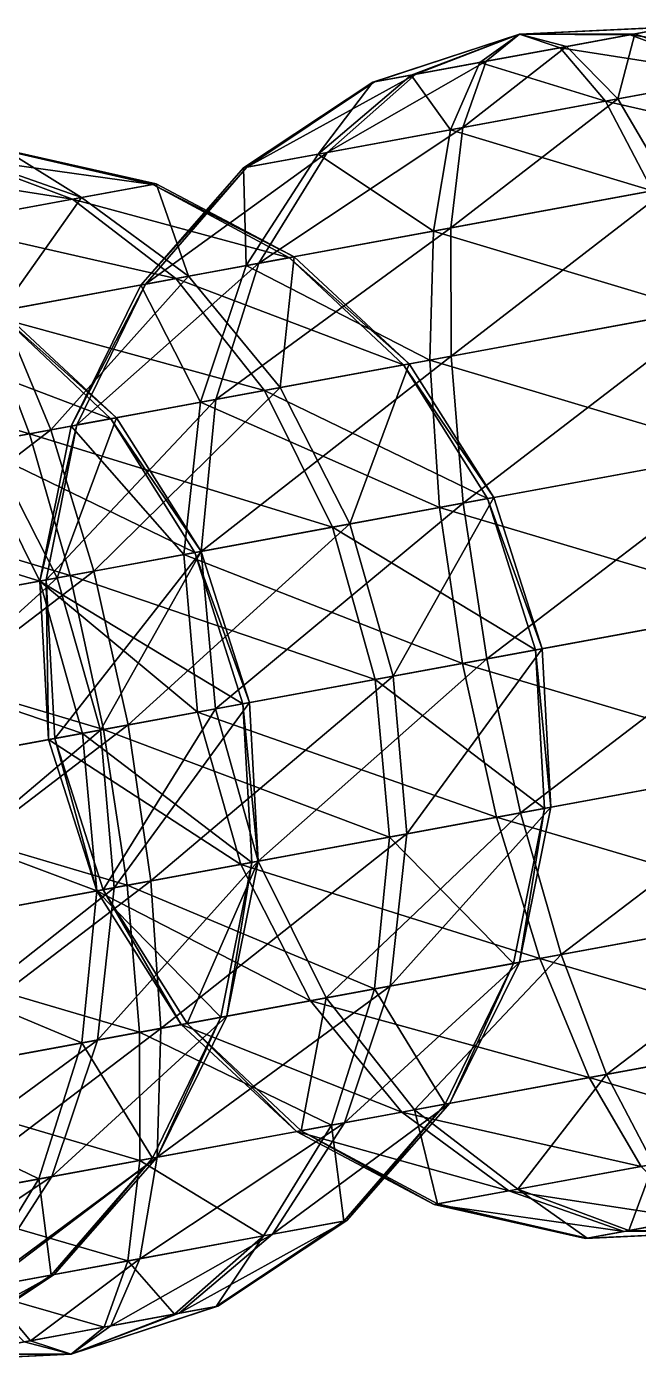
# Model space of a CAD drawing. Header units: metres. Extents: x -550 to 12, y -466 to 28.
# Drawn here: x -112.6 to -82.4, y -404.1 to -338 of the extents above; entities that cross this region are included whole.
import ezdxf

# ---------------------------------------------------------------- set-up
doc = ezdxf.new("R2010")
doc.units = ezdxf.units.M

msp = doc.modelspace()

# ---------------------------------------------------------------- linework, layer by layer
for points in [[(-82.60776, -338.371, -890.00616), (-88.30611, -338.3805, -884.6338), (-80.704605, -338.0207, -886.48346), (-80.704506, -338.0206, -886.48334)], [(-80.704605, -338.0207, -886.48346), (-88.30611, -338.3805, -884.6338), (-80.78868, -338.03616, -882.4651), (-80.78858, -338.03607, -882.46497)], [(-80.78868, -338.03616, -882.4651), (-88.30611, -338.3805, -884.6338), (-82.837456, -338.41327, -879.0279), (-82.83736, -338.41318, -879.0278)], [(-73.413445, -339.72598, -880.4442), (-80.78868, -338.03616, -882.4651), (-82.837456, -338.41327, -879.0279), (-82.83736, -338.41318, -879.0278)], [(-76.92764, -340.37283, -895.0124), (-82.60776, -338.371, -890.00616), (-80.704605, -338.0207, -886.48346), (-80.704506, -338.0206, -886.48334)], [(-93.63435, -340.40063, -879.2614), (-88.30611, -338.3805, -884.6338), (-95.53751, -340.75095, -882.7841), (-95.537415, -340.75085, -882.784)], [(-95.53751, -340.75095, -882.7841), (-88.30611, -338.3805, -884.6338), (-95.45344, -340.73547, -886.8025), (-95.45334, -340.73538, -886.80237)], [(-95.45344, -340.73547, -886.8025), (-88.30611, -338.3805, -884.6338), (-93.404655, -340.35837, -890.2397), (-93.40456, -340.35828, -890.23956)], [(-90.253914, -339.7784, -877.1782), (-88.30611, -338.3805, -884.6338), (-93.63435, -340.40063, -879.2614), (-93.634254, -340.40054, -879.2613)], [(-93.404655, -340.35837, -890.2397), (-88.30611, -338.3805, -884.6338), (-89.94014, -339.72064, -892.17487), (-89.94004, -339.72055, -892.17474)], [(-86.30197, -339.051, -877.0927), (-88.30611, -338.3805, -884.6338), (-90.253914, -339.7784, -877.1782), (-90.253815, -339.77832, -877.1781)], [(-89.94014, -339.72064, -892.17487), (-88.30611, -338.3805, -884.6338), (-85.988205, -338.99323, -892.08936), (-85.988106, -338.99313, -892.08923)], [(-85.988205, -338.99323, -892.08936), (-88.30611, -338.3805, -884.6338), (-82.60776, -338.371, -890.00616), (-82.60766, -338.3709, -890.00604)], [(-82.837456, -338.41327, -879.0279), (-88.30611, -338.3805, -884.6338), (-86.30197, -339.051, -877.0927), (-86.30187, -339.0509, -877.0926)], [(-77.37138, -340.4545, -873.804), (-82.837456, -338.41327, -879.0279), (-86.30197, -339.051, -877.0927), (-86.30187, -339.0509, -877.0926)], [(-83.45816, -341.5749, -899.0368), (-85.988205, -338.99323, -892.08936), (-82.60776, -338.371, -890.00616), (-82.60766, -338.3709, -890.00604)], [(-83.45816, -341.5749, -899.0368), (-82.60776, -338.371, -890.00616), (-76.92764, -340.37283, -895.0124), (-76.92754, -340.37274, -895.01227)], [(-73.413445, -339.72598, -880.4442), (-82.837456, -338.41327, -879.0279), (-77.37138, -340.4545, -873.804), (-77.371284, -340.4544, -873.8039)], [(-91.09272, -342.98016, -899.20197), (-89.94014, -339.72064, -892.17487), (-85.988205, -338.99323, -892.08936), (-85.988106, -338.99313, -892.08923)], [(-91.09272, -342.98016, -899.20197), (-85.988205, -338.99323, -892.08936), (-83.45816, -341.5749, -899.0368), (-83.45806, -341.5748, -899.0367)], [(-84.064316, -341.68646, -870.0656), (-86.30197, -339.051, -877.0927), (-90.253914, -339.7784, -877.1782), (-90.253815, -339.77832, -877.1781)], [(-77.37138, -340.4545, -873.804), (-86.30197, -339.051, -877.0927), (-84.064316, -341.68646, -870.0656), (-84.06422, -341.68637, -870.0655)], [(-97.78565, -344.21213, -895.46356), (-93.404655, -340.35837, -890.2397), (-89.94014, -339.72064, -892.17487), (-89.94004, -339.72055, -892.17474)], [(-97.78565, -344.21213, -895.46356), (-89.94014, -339.72064, -892.17487), (-91.09272, -342.98016, -899.20197), (-91.09262, -342.98007, -899.20184)], [(-91.69888, -343.09174, -870.2308), (-90.253914, -339.7784, -877.1782), (-93.63435, -340.40063, -879.2614), (-93.634254, -340.40054, -879.2613)], [(-84.064316, -341.68646, -870.0656), (-90.253914, -339.7784, -877.1782), (-91.69888, -343.09174, -870.2308), (-91.698784, -343.09164, -870.23065)], [(-101.906006, -344.97055, -881.06055), (-95.53751, -340.75095, -882.7841), (-95.45344, -340.73547, -886.8025), (-95.45334, -340.73538, -886.80237)], [(-101.906006, -344.97055, -881.06055), (-95.45344, -340.73547, -886.8025), (-101.74359, -344.94064, -888.82336), (-101.74349, -344.94055, -888.82324)], [(-98.229385, -344.2938, -874.2552), (-95.53751, -340.75095, -882.7841), (-101.906006, -344.97055, -881.06055), (-101.90591, -344.97046, -881.0604)], [(-101.74359, -344.94064, -888.82336), (-95.45344, -340.73547, -886.8025), (-93.404655, -340.35837, -890.2397), (-93.40456, -340.35828, -890.23956)], [(-101.74359, -344.94064, -888.82336), (-93.404655, -340.35837, -890.2397), (-97.78565, -344.21213, -895.46356), (-97.78555, -344.21204, -895.46344)], [(-91.69888, -343.09174, -870.2308), (-93.63435, -340.40063, -879.2614), (-98.229385, -344.2938, -874.2552), (-98.22929, -344.2937, -874.25507)], [(-98.229385, -344.2938, -874.2552), (-93.63435, -340.40063, -879.2614), (-95.53751, -340.75095, -882.7841), (-95.537415, -340.75085, -882.784)], [(-72.2804, -344.36508, -869.3181), (-77.37138, -340.4545, -873.804), (-84.064316, -341.68646, -870.0656), (-84.06422, -341.68637, -870.0655)], [(-80.8884, -345.94952, -905.00275), (-83.45816, -341.5749, -899.0368), (-76.92764, -340.37283, -895.0124), (-76.92754, -340.37274, -895.01227)], [(-91.685295, -347.9369, -905.2363), (-91.09272, -342.98016, -899.20197), (-83.45816, -341.5749, -899.0368), (-83.45806, -341.5748, -899.0367)], [(-91.685295, -347.9369, -905.2363), (-83.45816, -341.5749, -899.0368), (-80.8884, -345.94952, -905.00275), (-80.8883, -345.94943, -905.0026)], [(-83.45816, -341.5749, -899.0368), (-83.45816, -341.5749, -899.0368), (-91.09272, -342.98016, -899.20197), (-91.09262, -342.98007, -899.20184)], [(-81.745636, -346.10733, -864.03125), (-84.064316, -341.68646, -870.0656), (-91.69888, -343.09174, -870.2308), (-91.698784, -343.09164, -870.23065)], [(-72.2804, -344.36508, -869.3181), (-84.064316, -341.68646, -870.0656), (-81.745636, -346.10733, -864.03125), (-81.74554, -346.10724, -864.0311)], [(-101.15053, -349.67914, -899.94946), (-97.78565, -344.21213, -895.46356), (-91.09272, -342.98016, -899.20197), (-91.09262, -342.98007, -899.20184)], [(-101.15053, -349.67914, -899.94946), (-91.09272, -342.98016, -899.20197), (-91.685295, -347.9369, -905.2363), (-91.685196, -347.9368, -905.2362)], [(-92.542534, -348.09467, -864.26483), (-91.69888, -343.09174, -870.2308), (-98.229385, -344.2938, -874.2552), (-98.22929, -344.2937, -874.25507)], [(-81.745636, -346.10733, -864.03125), (-91.69888, -343.09174, -870.2308), (-92.542534, -348.09467, -864.26483), (-92.542435, -348.09457, -864.2647)], [(-106.376335, -345.79337, -765.22), (-113.75157, -344.10355, -767.24084), (-115.80035, -344.48065, -763.80365), (-115.80025, -344.48056, -763.8035)], [(-109.89053, -346.44022, -779.78815), (-115.57065, -344.4384, -774.7819), (-113.667496, -344.08807, -771.2592), (-113.6674, -344.08798, -771.2591)], [(-106.21391, -345.76346, -772.9828), (-113.667496, -344.08807, -771.2592), (-113.75157, -344.10355, -767.24084), (-113.75147, -344.10345, -767.2407)], [(-106.21391, -345.76346, -772.9828), (-113.75157, -344.10355, -767.24084), (-106.376335, -345.79337, -765.22), (-106.376236, -345.79327, -765.21985)], [(-109.89053, -346.44022, -779.78815), (-113.667496, -344.08807, -771.2592), (-106.21391, -345.76346, -772.9828), (-106.21381, -345.76337, -772.98267)], [(-106.747894, -350.70944, -890.5588), (-101.74359, -344.94064, -888.82336), (-97.78565, -344.21213, -895.46356), (-97.78555, -344.21204, -895.46344)], [(-106.747894, -350.70944, -890.5588), (-97.78565, -344.21213, -895.46356), (-101.15053, -349.67914, -899.94946), (-101.15043, -349.67905, -899.94934)], [(-110.334274, -346.52188, -758.5798), (-115.80035, -344.48065, -763.80365), (-119.26486, -345.11838, -761.86847), (-119.26476, -345.1183, -761.86835)], [(-116.42105, -347.64227, -783.81256), (-115.57065, -344.4384, -774.7819), (-109.89053, -346.44022, -779.78815), (-109.890434, -346.44012, -779.788)], [(-106.376335, -345.79337, -765.22), (-115.80035, -344.48065, -763.80365), (-110.334274, -346.52188, -758.5798), (-110.334175, -346.5218, -758.57965)], [(-101.77807, -349.79465, -869.95624), (-98.229385, -344.2938, -874.2552), (-101.906006, -344.97055, -881.06055), (-101.90591, -344.97046, -881.0604)], [(-92.542534, -348.09467, -864.26483), (-98.229385, -344.2938, -874.2552), (-101.77807, -349.79465, -869.95624), (-101.77797, -349.79456, -869.9561)], [(-110.334274, -346.52188, -758.5798), (-119.26486, -345.11838, -761.86847), (-117.02721, -347.75385, -754.8414), (-117.02711, -347.75375, -754.84125)], [(-106.9776, -350.7517, -879.58044), (-101.906006, -344.97055, -881.06055), (-101.74359, -344.94064, -888.82336), (-101.74349, -344.94055, -888.82324)], [(-106.9776, -350.7517, -879.58044), (-101.74359, -344.94064, -888.82336), (-106.747894, -350.70944, -890.5588), (-106.747795, -350.70935, -890.55865)], [(-101.77807, -349.79465, -869.95624), (-101.906006, -344.97055, -881.06055), (-106.9776, -350.7517, -879.58044), (-106.9775, -350.75162, -879.5803)], [(-99.64592, -349.40216, -763.48456), (-106.376335, -345.79337, -765.22), (-110.334274, -346.52188, -758.5798), (-110.334175, -346.5218, -758.57965)], [(-104.615746, -350.31696, -784.0871), (-109.89053, -346.44022, -779.78815), (-106.21391, -345.76346, -772.9828), (-106.21381, -345.76337, -772.98267)], [(-99.41622, -349.3599, -774.4629), (-106.21391, -345.76346, -772.9828), (-106.376335, -345.79337, -765.22), (-106.376236, -345.79327, -765.21985)], [(-99.41622, -349.3599, -774.4629), (-106.376335, -345.79337, -765.22), (-99.64592, -349.40216, -763.48456), (-99.64582, -349.40207, -763.48444)], [(-104.615746, -350.31696, -784.0871), (-106.21391, -345.76346, -772.9828), (-99.41622, -349.3599, -774.4629), (-99.41612, -349.3598, -774.46277)], [(-79.50393, -352.01227, -859.40094), (-81.745636, -346.10733, -864.03125), (-92.542534, -348.09467, -864.26483), (-92.542435, -348.09457, -864.2647)], [(-91.67748, -354.25302, -909.86664), (-91.685295, -347.9369, -905.2363), (-80.8884, -345.94952, -905.00275), (-80.8883, -345.94943, -905.0026)], [(-80.8884, -345.94952, -905.00275), (-80.8884, -345.94952, -905.00275), (-91.685295, -347.9369, -905.2363), (-91.685196, -347.9368, -905.2362)], [(-91.67748, -354.25302, -909.86664), (-80.8884, -345.94952, -905.00275), (-78.45403, -351.81903, -909.58057), (-78.45393, -351.81894, -909.58044)], [(-105.24329, -350.43246, -754.0939), (-110.334274, -346.52188, -758.5798), (-117.02721, -347.75385, -754.8414), (-117.02711, -347.75375, -754.84125)], [(-113.85129, -352.0169, -789.7785), (-116.42105, -347.64227, -783.81256), (-109.89053, -346.44022, -779.78815), (-109.890434, -346.44012, -779.788)], [(-113.85129, -352.0169, -789.7785), (-109.89053, -346.44022, -779.78815), (-104.615746, -350.31696, -784.0871), (-104.61565, -350.31686, -784.087)], [(-99.64592, -349.40216, -763.48456), (-110.334274, -346.52188, -758.5798), (-105.24329, -350.43246, -754.0939), (-105.243195, -350.43237, -754.09375)], [(-105.24329, -350.43246, -754.0939), (-117.02721, -347.75385, -754.8414), (-114.70853, -352.1747, -748.807), (-114.70843, -352.17462, -748.8069)], [(-103.26998, -356.38684, -903.39154), (-101.15053, -349.67914, -899.94946), (-91.685295, -347.9369, -905.2363), (-91.685196, -347.9368, -905.2362)], [(-103.26998, -356.38684, -903.39154), (-91.685295, -347.9369, -905.2363), (-91.67748, -354.25302, -909.86664), (-91.67738, -354.25293, -909.8665)], [(-92.72738, -354.4463, -859.687), (-92.542534, -348.09467, -864.26483), (-101.77807, -349.79465, -869.95624), (-101.77797, -349.79456, -869.9561)], [(-79.50393, -352.01227, -859.40094), (-92.542534, -348.09467, -864.26483), (-92.72738, -354.4463, -859.687), (-92.72728, -354.4462, -859.6869)], [(-94.018974, -354.684, -762.15295), (-99.64592, -349.40216, -763.48456), (-105.24329, -350.43246, -754.0939), (-105.243195, -350.43237, -754.09375)], [(-100.10574, -355.80438, -787.3858), (-104.615746, -350.31696, -784.0871), (-99.41622, -349.3599, -774.4629), (-99.41612, -349.3598, -774.46277)], [(-100.10574, -355.80438, -787.3858), (-99.41622, -349.3599, -774.4629), (-93.737656, -354.63223, -775.5986), (-93.73756, -354.63214, -775.59845)], [(-93.737656, -354.63223, -775.5986), (-99.41622, -349.3599, -774.4629), (-99.64592, -349.40216, -763.48456), (-99.64582, -349.40207, -763.48444)], [(-93.737656, -354.63223, -775.5986), (-99.64592, -349.40216, -763.48456), (-94.018974, -354.684, -762.15295), (-94.018875, -354.6839, -762.15283)], [(-110.12533, -357.64868, -891.8904), (-106.747894, -350.70944, -890.5588), (-101.15053, -349.67914, -899.94946), (-101.15043, -349.67905, -899.94934)], [(-110.12533, -357.64868, -891.8904), (-101.15053, -349.67914, -899.94946), (-103.26998, -356.38684, -903.39154), (-103.26988, -356.38675, -903.3914)], [(-104.03856, -356.52832, -866.65753), (-101.77807, -349.79465, -869.95624), (-106.9776, -350.7517, -879.58044), (-106.9775, -350.75162, -879.5803)], [(-92.72738, -354.4463, -859.687), (-101.77807, -349.79465, -869.95624), (-104.03856, -356.52832, -866.65753), (-104.03846, -356.52823, -866.6574)], [(-100.87433, -355.94586, -750.6518), (-105.24329, -350.43246, -754.0939), (-114.70853, -352.1747, -748.807), (-114.70843, -352.17462, -748.8069)], [(-111.41692, -357.8864, -794.3563), (-113.85129, -352.0169, -789.7785), (-104.615746, -350.31696, -784.0871), (-104.61565, -350.31686, -784.087)], [(-111.41692, -357.8864, -794.3563), (-104.615746, -350.31696, -784.0871), (-100.10574, -355.80438, -787.3858), (-100.105644, -355.8043, -787.3857)], [(-110.40665, -357.70047, -878.44476), (-106.9776, -350.7517, -879.58044), (-106.747894, -350.70944, -890.5588), (-106.747795, -350.70935, -890.55865)], [(-110.40665, -357.70047, -878.44476), (-106.747894, -350.70944, -890.5588), (-110.12533, -357.64868, -891.8904), (-110.12523, -357.6486, -891.89026)], [(-104.03856, -356.52832, -866.65753), (-106.9776, -350.7517, -879.58044), (-110.40665, -357.70047, -878.44476), (-110.40655, -357.70038, -878.44464)], [(-94.018974, -354.684, -762.15295), (-105.24329, -350.43246, -754.0939), (-100.87433, -355.94586, -750.6518), (-100.87423, -355.94577, -750.6517)], [(-124.64037, -360.3204, -794.6424), (-113.85129, -352.0169, -789.7785), (-111.41692, -357.8864, -794.3563), (-111.416824, -357.88632, -794.3562)], [(-108.450905, -357.34045, -1141.3424), (-114.07785, -352.05862, -1142.6741), (-119.675224, -353.08893, -1133.2833), (-119.675125, -353.08884, -1133.2832)], [(-114.537674, -358.46085, -1166.5753), (-113.84815, -352.01636, -1153.6523), (-108.169586, -357.2887, -1154.788), (-108.16949, -357.2886, -1154.7878)], [(-108.169586, -357.2887, -1154.788), (-113.84815, -352.01636, -1153.6523), (-114.07785, -352.05862, -1142.6741), (-114.07775, -352.05853, -1142.674)], [(-108.169586, -357.2887, -1154.788), (-114.07785, -352.05862, -1142.6741), (-108.450905, -357.34045, -1141.3424), (-108.450806, -357.34036, -1141.3423)], [(-77.49199, -358.99893, -856.49023), (-79.50393, -352.01227, -859.40094), (-92.72738, -354.4463, -859.687), (-92.72728, -354.4462, -859.6869)], [(-91.06982, -361.49817, -912.77734), (-91.67748, -354.25302, -909.86664), (-78.45403, -351.81903, -909.58057), (-78.45393, -351.81894, -909.58044)], [(-78.45403, -351.81903, -909.58057), (-78.45403, -351.81903, -909.58057), (-91.67748, -354.25302, -909.86664), (-91.67738, -354.25293, -909.8665)], [(-91.06982, -361.49817, -912.77734), (-78.45403, -351.81903, -909.58057), (-76.32098, -358.7834, -912.4583), (-76.32088, -358.7833, -912.4582)], [(-112.46682, -358.07965, -744.1767), (-114.70853, -352.1747, -748.807), (-125.505424, -354.16205, -749.0406), (-125.505325, -354.16196, -749.04047)], [(-100.87433, -355.94586, -750.6518), (-114.70853, -352.1747, -748.807), (-112.46682, -358.07965, -744.1767), (-112.46672, -358.07956, -744.1766)], [(-108.450905, -357.34045, -1141.3424), (-119.675224, -353.08893, -1133.2833), (-115.30626, -358.60233, -1129.8412), (-115.30616, -358.60223, -1129.8411)], [(-112.46682, -358.07965, -744.1767), (-125.505424, -354.16205, -749.0406), (-125.69027, -360.51367, -744.46277), (-125.69017, -360.51358, -744.46265)], [(-92.24083, -361.7137, -856.80927), (-92.72738, -354.4463, -859.687), (-104.03856, -356.52832, -866.65753), (-104.03846, -356.52823, -866.6574)], [(-103.999565, -363.8781, -905.55536), (-103.26998, -356.38684, -903.39154), (-91.67748, -354.25302, -909.86664), (-91.67738, -354.25293, -909.8665)], [(-103.999565, -363.8781, -905.55536), (-91.67748, -354.25302, -909.86664), (-91.06982, -361.49817, -912.77734), (-91.06972, -361.49808, -912.7772)], [(-89.878975, -361.27893, -761.3159), (-94.018974, -354.684, -762.15295), (-100.87433, -355.94586, -750.6518), (-100.87423, -355.94577, -750.6517)], [(-96.66789, -362.52856, -789.4595), (-100.10574, -355.80438, -787.3858), (-93.737656, -354.63223, -775.5986), (-93.73756, -354.63214, -775.59845)], [(-96.66789, -362.52856, -789.4595), (-93.737656, -354.63223, -775.5986), (-89.5652, -361.2212, -776.3125), (-89.5651, -361.2211, -776.3124)], [(-89.5652, -361.2212, -776.3125), (-93.737656, -354.63223, -775.5986), (-94.018974, -354.684, -762.15295), (-94.018875, -354.6839, -762.15283)], [(-89.5652, -361.2212, -776.3125), (-94.018974, -354.684, -762.15295), (-89.878975, -361.27893, -761.3159), (-89.878876, -361.27884, -761.3158)], [(-77.49199, -358.99893, -856.49023), (-92.72738, -354.4463, -859.687), (-92.24083, -361.7137, -856.80927), (-92.24073, -361.71362, -856.80914)], [(-97.52513, -362.68634, -748.488), (-100.87433, -355.94586, -750.6518), (-112.46682, -358.07965, -744.1767), (-112.46672, -358.07956, -744.1766)], [(-109.28387, -364.85077, -797.2341), (-111.41692, -357.8864, -794.3563), (-100.10574, -355.80438, -787.3858), (-100.105644, -355.8043, -787.3857)], [(-109.28387, -364.85077, -797.2341), (-100.10574, -355.80438, -787.3858), (-96.66789, -362.52856, -789.4595), (-96.66779, -362.52847, -789.45935)], [(-89.878975, -361.27893, -761.3159), (-100.87433, -355.94586, -750.6518), (-97.52513, -362.68634, -748.488), (-97.52503, -362.68625, -748.48785)], [(-111.64571, -365.28552, -892.7274), (-110.12533, -357.64868, -891.8904), (-103.26998, -356.38684, -903.39154), (-103.26988, -356.38675, -903.3914)], [(-111.64571, -365.28552, -892.7274), (-103.26998, -356.38684, -903.39154), (-103.999565, -363.8781, -905.55536), (-103.999466, -363.87802, -905.55524)], [(-104.856804, -364.0359, -864.58386), (-104.03856, -356.52832, -866.65753), (-110.40665, -357.70047, -878.44476), (-110.40655, -357.70038, -878.44464)], [(-92.24083, -361.7137, -856.80927), (-104.03856, -356.52832, -866.65753), (-104.856804, -364.0359, -864.58386), (-104.856705, -364.0358, -864.58374)], [(-104.310905, -363.9354, -1140.5054), (-108.450905, -357.34045, -1141.3424), (-115.30626, -358.60233, -1129.8412), (-115.30616, -358.60223, -1129.8411)], [(-111.09982, -365.18503, -1168.6489), (-114.537674, -358.46085, -1166.5753), (-108.169586, -357.2887, -1154.788), (-108.16949, -357.2886, -1154.7878)], [(-111.09982, -365.18503, -1168.6489), (-108.169586, -357.2887, -1154.788), (-103.99713, -363.87766, -1155.502), (-103.99703, -363.87756, -1155.5018)], [(-103.99713, -363.87766, -1155.502), (-108.169586, -357.2887, -1154.788), (-108.450905, -357.34045, -1141.3424), (-108.450806, -357.34036, -1141.3423)], [(-103.99713, -363.87766, -1155.502), (-108.450905, -357.34045, -1141.3424), (-104.310905, -363.9354, -1140.5054), (-104.31081, -363.9353, -1140.5052)], [(-110.45488, -365.0663, -741.266), (-112.46682, -358.07965, -744.1767), (-125.69027, -360.51367, -744.46277), (-125.69017, -360.51358, -744.46265)], [(-124.03271, -367.56555, -797.5531), (-124.64037, -360.3204, -794.6424), (-111.41692, -357.8864, -794.3563), (-111.416824, -357.88632, -794.3562)], [(-111.41692, -357.8864, -794.3563), (-111.41692, -357.8864, -794.3563), (-124.64037, -360.3204, -794.6424), (-124.640274, -360.3203, -794.6423)], [(-124.03271, -367.56555, -797.5531), (-111.41692, -357.8864, -794.3563), (-109.28387, -364.85077, -797.2341), (-109.28377, -364.85068, -797.23395)], [(-97.52513, -362.68634, -748.488), (-112.46682, -358.07965, -744.1767), (-110.45488, -365.0663, -741.266), (-110.45478, -365.06622, -741.26587)], [(-111.95949, -365.3433, -877.73083), (-110.40665, -357.70047, -878.44476), (-110.12533, -357.64868, -891.8904), (-110.12523, -357.6486, -891.89026)], [(-111.95949, -365.3433, -877.73083), (-110.12533, -357.64868, -891.8904), (-111.64571, -365.28552, -892.7274), (-111.645615, -365.28543, -892.7273)], [(-104.856804, -364.0359, -864.58386), (-110.40665, -357.70047, -878.44476), (-111.95949, -365.3433, -877.73083), (-111.95939, -365.3432, -877.7307)], [(-111.95706, -365.3428, -1127.6775), (-115.30626, -358.60233, -1129.8412), (-126.89875, -360.7361, -1123.3662), (-126.89865, -360.73602, -1123.3661)], [(-123.7158, -367.50723, -1176.4236), (-114.537674, -358.46085, -1166.5753), (-111.09982, -365.18503, -1168.6489), (-111.099724, -365.18494, -1168.6488)], [(-104.310905, -363.9354, -1140.5054), (-115.30626, -358.60233, -1129.8412), (-111.95706, -365.3428, -1127.6775), (-111.95696, -365.3427, -1127.6774)], [(-75.84691, -366.59113, -855.49744), (-77.49199, -358.99893, -856.49023), (-92.24083, -361.7137, -856.80927), (-92.24073, -361.71362, -856.80914)], [(-89.90371, -369.17853, -913.77014), (-91.06982, -361.49817, -912.77734), (-76.32098, -358.7834, -912.4583), (-76.32088, -358.7833, -912.4582)], [(-76.32098, -358.7834, -912.4583), (-76.32098, -358.7834, -912.4583), (-91.06982, -361.49817, -912.77734), (-91.06972, -361.49808, -912.7772)], [(-89.90371, -369.17853, -913.77014), (-76.32098, -358.7834, -912.4583), (-74.63458, -366.36798, -913.4399), (-74.63448, -366.3679, -913.43976)], [(-111.95706, -365.3428, -1127.6775), (-126.89875, -360.7361, -1123.3662), (-124.88681, -367.72278, -1120.4554), (-124.88671, -367.7227, -1120.4553)], [(-110.45488, -365.0663, -741.266), (-125.69027, -360.51367, -744.46277), (-125.20372, -367.7811, -741.585), (-125.20362, -367.781, -741.5849)], [(-87.50806, -368.73755, -761.0304), (-89.878975, -361.27893, -761.3159), (-97.52513, -362.68634, -748.488), (-97.52503, -362.68625, -748.48785)], [(-94.53645, -370.03125, -790.16675), (-96.66789, -362.52856, -789.4595), (-89.5652, -361.2212, -776.3125), (-89.5651, -361.2211, -776.3124)], [(-94.53645, -370.03125, -790.16675), (-89.5652, -361.2212, -776.3125), (-87.18321, -368.67773, -776.556), (-87.18311, -368.67764, -776.5559)], [(-87.18321, -368.67773, -776.556), (-89.5652, -361.2212, -776.3125), (-89.878975, -361.27893, -761.3159), (-89.878876, -361.27884, -761.3158)], [(-87.18321, -368.67773, -776.556), (-89.878975, -361.27893, -761.3159), (-87.50806, -368.73755, -761.0304), (-87.50796, -368.73746, -761.0303)], [(-91.11603, -369.40167, -855.8277), (-92.24083, -361.7137, -856.80927), (-104.856804, -364.0359, -864.58386), (-104.856705, -364.0358, -864.58374)], [(-103.289566, -371.64243, -906.2934), (-103.999565, -363.8781, -905.55536), (-91.06982, -361.49817, -912.77734), (-91.06972, -361.49808, -912.7772)], [(-103.289566, -371.64243, -906.2934), (-91.06982, -361.49817, -912.77734), (-89.90371, -369.17853, -913.77014), (-89.90361, -369.17844, -913.77)], [(-75.84691, -366.59113, -855.49744), (-92.24083, -361.7137, -856.80927), (-91.11603, -369.40167, -855.8277), (-91.11593, -369.40158, -855.8276)], [(-95.423935, -370.1946, -747.74994), (-97.52513, -362.68634, -748.488), (-110.45488, -365.0663, -741.266), (-110.45478, -365.06622, -741.26587)], [(-107.59747, -372.43536, -798.21564), (-109.28387, -364.85077, -797.2341), (-96.66789, -362.52856, -789.4595), (-96.66779, -362.52847, -789.45935)], [(-107.59747, -372.43536, -798.21564), (-96.66789, -362.52856, -789.4595), (-94.53645, -370.03125, -790.16675), (-94.536354, -370.03116, -790.1666)], [(-87.50806, -368.73755, -761.0304), (-97.52513, -362.68634, -748.488), (-95.423935, -370.1946, -747.74994), (-95.423836, -370.19452, -747.7498)], [(-104.17705, -371.8058, -863.8766), (-104.856804, -364.0359, -864.58386), (-111.95949, -365.3433, -877.73083), (-111.95939, -365.3432, -877.7307)], [(-101.93999, -371.394, -1140.2198), (-104.310905, -363.9354, -1140.5054), (-111.95706, -365.3428, -1127.6775), (-111.95696, -365.3427, -1127.6774)], [(-111.205444, -373.0995, -893.01294), (-111.64571, -365.28552, -892.7274), (-103.999565, -363.8781, -905.55536), (-103.999466, -363.87802, -905.55524)], [(-111.205444, -373.0995, -893.01294), (-103.999565, -363.8781, -905.55536), (-103.289566, -371.64243, -906.2934), (-103.28947, -371.64233, -906.2933)], [(-108.96838, -372.6877, -1169.3562), (-111.09982, -365.18503, -1168.6489), (-103.99713, -363.87766, -1155.502), (-103.99703, -363.87756, -1155.5018)], [(-108.96838, -372.6877, -1169.3562), (-103.99713, -363.87766, -1155.502), (-101.61514, -371.3342, -1155.7455), (-101.61504, -371.3341, -1155.7454)], [(-91.11603, -369.40167, -855.8277), (-104.856804, -364.0359, -864.58386), (-104.17705, -371.8058, -863.8766), (-104.17695, -371.8057, -863.87646)], [(-101.61514, -371.3342, -1155.7455), (-103.99713, -363.87766, -1155.502), (-104.310905, -363.9354, -1140.5054), (-104.31081, -363.9353, -1140.5052)], [(-101.61514, -371.3342, -1155.7455), (-104.310905, -363.9354, -1140.5054), (-101.93999, -371.394, -1140.2198), (-101.93989, -371.39392, -1140.2197)], [(-108.8098, -372.6585, -740.2732), (-110.45488, -365.0663, -741.266), (-125.20372, -367.7811, -741.585), (-125.20362, -367.781, -741.5849)], [(-109.855865, -372.85107, -1126.9395), (-111.95706, -365.3428, -1127.6775), (-124.88681, -367.72278, -1120.4554), (-124.88671, -367.7227, -1120.4553)], [(-122.8666, -375.2459, -798.5459), (-124.03271, -367.56555, -797.5531), (-109.28387, -364.85077, -797.2341), (-109.28377, -364.85068, -797.23395)], [(-109.28387, -364.85077, -797.2341), (-109.28387, -364.85077, -797.2341), (-124.03271, -367.56555, -797.5531), (-124.03261, -367.56546, -797.553)], [(-122.0294, -375.09183, -1177.405), (-123.7158, -367.50723, -1176.4236), (-111.09982, -365.18503, -1168.6489), (-111.099724, -365.18494, -1168.6488)], [(-122.8666, -375.2459, -798.5459), (-109.28387, -364.85077, -797.2341), (-107.59747, -372.43536, -798.21564), (-107.597374, -372.43527, -798.2155)], [(-122.0294, -375.09183, -1177.405), (-111.09982, -365.18503, -1168.6489), (-108.96838, -372.6877, -1169.3562), (-108.968285, -372.68762, -1169.3561)], [(-111.53029, -373.1593, -877.4873), (-111.95949, -365.3433, -877.73083), (-111.64571, -365.28552, -892.7274), (-111.645615, -365.28543, -892.7273)], [(-104.17705, -371.8058, -863.8766), (-111.95949, -365.3433, -877.73083), (-111.53029, -373.1593, -877.4873), (-111.53019, -373.1592, -877.4872)], [(-101.93999, -371.394, -1140.2198), (-111.95706, -365.3428, -1127.6775), (-109.855865, -372.85107, -1126.9395), (-109.85577, -372.85098, -1126.9393)], [(-111.53029, -373.1593, -877.4873), (-111.64571, -365.28552, -892.7274), (-111.205444, -373.0995, -893.01294), (-111.205345, -373.0994, -893.0128)], [(-95.423935, -370.1946, -747.74994), (-110.45488, -365.0663, -741.266), (-108.8098, -372.6585, -740.2732), (-108.8097, -372.65842, -740.2731)], [(-74.68079, -374.27148, -856.49023), (-75.84691, -366.59113, -855.49744), (-91.11603, -369.40167, -855.8277), (-91.11593, -369.40158, -855.8276)], [(-88.25863, -376.77072, -912.77734), (-89.90371, -369.17853, -913.77014), (-74.63458, -366.36798, -913.4399), (-74.63448, -366.3679, -913.43976)], [(-74.63458, -366.36798, -913.4399), (-74.63458, -366.36798, -913.4399), (-89.90371, -369.17853, -913.77014), (-89.90361, -369.17844, -913.77)], [(-88.25863, -376.77072, -912.77734), (-74.63458, -366.36798, -913.4399), (-73.50979, -374.05594, -912.4583), (-73.50969, -374.05585, -912.4582)], [(-108.8098, -372.6585, -740.2732), (-125.20372, -367.7811, -741.585), (-124.07892, -375.46906, -740.60345), (-124.07882, -375.46896, -740.60333)], [(-109.855865, -372.85107, -1126.9395), (-124.88681, -367.72278, -1120.4554), (-123.24173, -375.31497, -1119.4626), (-123.24163, -375.31488, -1119.4625)], [(-93.8567, -377.80115, -789.4595), (-94.53645, -370.03125, -790.16675), (-87.18321, -368.67773, -776.556), (-87.18311, -368.67764, -776.5559)], [(-93.8567, -377.80115, -789.4595), (-87.18321, -368.67773, -776.556), (-86.75401, -376.49374, -776.3125), (-86.753914, -376.49365, -776.3124)], [(-86.75401, -376.49374, -776.3125), (-87.18321, -368.67773, -776.556), (-87.50806, -368.73755, -761.0304), (-87.50796, -368.73746, -761.0303)], [(-101.18837, -379.1507, -905.55536), (-103.289566, -371.64243, -906.2934), (-89.90371, -369.17853, -913.77014), (-89.90361, -369.17844, -913.77)], [(-101.18837, -379.1507, -905.55536), (-89.90371, -369.17853, -913.77014), (-88.25863, -376.77072, -912.77734), (-88.25853, -376.77063, -912.7772)], [(-87.06779, -376.5515, -761.3159), (-87.50806, -368.73755, -761.0304), (-95.423935, -370.1946, -747.74994), (-95.423836, -370.19452, -747.7498)], [(-86.75401, -376.49374, -776.3125), (-87.50806, -368.73755, -761.0304), (-87.06779, -376.5515, -761.3159), (-87.06769, -376.55142, -761.3158)], [(-89.429634, -376.98627, -856.80927), (-91.11603, -369.40167, -855.8277), (-104.17705, -371.8058, -863.8766), (-104.17695, -371.8057, -863.87646)], [(-74.68079, -374.27148, -856.49023), (-91.11603, -369.40167, -855.8277), (-89.429634, -376.98627, -856.80927), (-89.429535, -376.98618, -856.80914)], [(-94.713936, -377.95892, -748.488), (-95.423935, -370.1946, -747.74994), (-108.8098, -372.6585, -740.2732), (-108.8097, -372.65842, -740.2731)], [(-106.47268, -380.12332, -797.2341), (-107.59747, -372.43536, -798.21564), (-94.53645, -370.03125, -790.16675), (-94.536354, -370.03116, -790.1666)], [(-106.47268, -380.12332, -797.2341), (-94.53645, -370.03125, -790.16675), (-93.8567, -377.80115, -789.4595), (-93.8566, -377.80106, -789.45935)], [(-87.06779, -376.5515, -761.3159), (-95.423935, -370.1946, -747.74994), (-94.713936, -377.95892, -748.488), (-94.71384, -377.95883, -748.48785)], [(-102.04561, -379.30847, -864.58386), (-104.17705, -371.8058, -863.8766), (-111.53029, -373.1593, -877.4873), (-111.53019, -373.1592, -877.4872)], [(-108.834526, -380.5581, -892.7274), (-111.205444, -373.0995, -893.01294), (-103.289566, -371.64243, -906.2934), (-103.28947, -371.64233, -906.2933)], [(-101.49972, -379.20798, -1140.5054), (-101.93999, -371.394, -1140.2198), (-109.855865, -372.85107, -1126.9395), (-109.85577, -372.85098, -1126.9393)], [(-108.28863, -380.4576, -1168.6489), (-108.96838, -372.6877, -1169.3562), (-101.61514, -371.3342, -1155.7455), (-101.61504, -371.3341, -1155.7454)], [(-108.834526, -380.5581, -892.7274), (-103.289566, -371.64243, -906.2934), (-101.18837, -379.1507, -905.55536), (-101.18827, -379.1506, -905.55524)], [(-108.28863, -380.4576, -1168.6489), (-101.61514, -371.3342, -1155.7455), (-101.18594, -379.1502, -1155.502), (-101.185844, -379.15012, -1155.5018)], [(-89.429634, -376.98627, -856.80927), (-104.17705, -371.8058, -863.8766), (-102.04561, -379.30847, -864.58386), (-102.04551, -379.30838, -864.58374)], [(-101.18594, -379.1502, -1155.502), (-101.61514, -371.3342, -1155.7455), (-101.93999, -371.394, -1140.2198), (-101.93989, -371.39392, -1140.2197)], [(-101.18594, -379.1502, -1155.502), (-101.93999, -371.394, -1140.2198), (-101.49972, -379.20798, -1140.5054), (-101.49962, -379.2079, -1140.5052)], [(-121.22152, -382.8381, -797.5531), (-122.8666, -375.2459, -798.5459), (-107.59747, -372.43536, -798.21564), (-107.597374, -372.43527, -798.2155)], [(-107.59747, -372.43536, -798.21564), (-107.59747, -372.43536, -798.21564), (-122.8666, -375.2459, -798.5459), (-122.8665, -375.24582, -798.5458)], [(-121.22152, -382.8381, -797.5531), (-107.59747, -372.43536, -798.21564), (-106.47268, -380.12332, -797.2341), (-106.47258, -380.12323, -797.23395)], [(-107.643684, -380.33887, -741.266), (-108.8098, -372.6585, -740.2732), (-124.07892, -375.46906, -740.60345), (-124.07882, -375.46896, -740.60333)], [(-109.14587, -380.6154, -1127.6775), (-109.855865, -372.85107, -1126.9395), (-123.24173, -375.31497, -1119.4626), (-123.24163, -375.31488, -1119.4625)], [(-120.90461, -382.7798, -1176.4236), (-122.0294, -375.09183, -1177.405), (-108.96838, -372.6877, -1169.3562), (-108.968285, -372.68762, -1169.3561)], [(-120.90461, -382.7798, -1176.4236), (-108.96838, -372.6877, -1169.3562), (-108.28863, -380.4576, -1168.6489), (-108.28853, -380.45752, -1168.6488)], [(-109.1483, -380.61584, -877.73083), (-111.53029, -373.1593, -877.4873), (-111.205444, -373.0995, -893.01294), (-111.205345, -373.0994, -893.0128)], [(-102.04561, -379.30847, -864.58386), (-111.53029, -373.1593, -877.4873), (-109.1483, -380.61584, -877.73083), (-109.1482, -380.61575, -877.7307)], [(-109.1483, -380.61584, -877.73083), (-111.205444, -373.0995, -893.01294), (-108.834526, -380.5581, -892.7274), (-108.83443, -380.558, -892.7273)], [(-101.49972, -379.20798, -1140.5054), (-109.855865, -372.85107, -1126.9395), (-109.14587, -380.6154, -1127.6775), (-109.14577, -380.6153, -1127.6774)], [(-94.713936, -377.95892, -748.488), (-108.8098, -372.6585, -740.2732), (-107.643684, -380.33887, -741.266), (-107.643585, -380.33878, -741.26587)], [(-74.07313, -381.51663, -859.40094), (-74.68079, -374.27148, -856.49023), (-89.429634, -376.98627, -856.80927), (-89.429535, -376.98618, -856.80914)], [(-86.24668, -383.7574, -909.86664), (-88.25863, -376.77072, -912.77734), (-73.50979, -374.05594, -912.4583), (-73.50969, -374.05585, -912.4582)], [(-73.50979, -374.05594, -912.4583), (-73.50979, -374.05594, -912.4583), (-88.25863, -376.77072, -912.77734), (-88.25853, -376.77063, -912.7772)], [(-86.24668, -383.7574, -909.86664), (-73.50979, -374.05594, -912.4583), (-73.02323, -381.32336, -909.58057), (-73.02313, -381.32327, -909.58044)], [(-107.643684, -380.33887, -741.266), (-124.07892, -375.46906, -740.60345), (-122.392525, -383.05365, -741.585), (-122.392426, -383.05356, -741.5849)], [(-109.14587, -380.6154, -1127.6775), (-123.24173, -375.31497, -1119.4626), (-122.075615, -382.99533, -1120.4554), (-122.075516, -382.99524, -1120.4553)], [(-88.58817, -384.18835, -762.15295), (-87.06779, -376.5515, -761.3159), (-94.713936, -377.95892, -748.488), (-94.71384, -377.95883, -748.48785)], [(-94.67494, -385.30872, -787.3858), (-93.8567, -377.80115, -789.4595), (-86.75401, -376.49374, -776.3125), (-86.753914, -376.49365, -776.3124)], [(-94.67494, -385.30872, -787.3858), (-86.75401, -376.49374, -776.3125), (-88.306854, -384.13657, -775.5986), (-88.306755, -384.13647, -775.59845)], [(-88.306854, -384.13657, -775.5986), (-87.06779, -376.5515, -761.3159), (-88.58817, -384.18835, -762.15295), (-88.58807, -384.18826, -762.15283)], [(-88.306854, -384.13657, -775.5986), (-86.75401, -376.49374, -776.3125), (-87.06779, -376.5515, -761.3159), (-87.06769, -376.55142, -761.3158)], [(-87.29658, -383.95062, -859.687), (-89.429634, -376.98627, -856.80927), (-102.04561, -379.30847, -864.58386), (-102.04551, -379.30838, -864.58374)], [(-97.83917, -385.89117, -903.39154), (-101.18837, -379.1507, -905.55536), (-88.25863, -376.77072, -912.77734), (-88.25853, -376.77063, -912.7772)], [(-97.83917, -385.89117, -903.39154), (-88.25863, -376.77072, -912.77734), (-86.24668, -383.7574, -909.86664), (-86.24658, -383.7573, -909.8665)], [(-74.07313, -381.51663, -859.40094), (-89.429634, -376.98627, -856.80927), (-87.29658, -383.95062, -859.687), (-87.29648, -383.95053, -859.6869)], [(-105.98612, -387.39075, -794.3563), (-106.47268, -380.12332, -797.2341), (-93.8567, -377.80115, -789.4595), (-93.8566, -377.80106, -789.45935)], [(-105.98612, -387.39075, -794.3563), (-93.8567, -377.80115, -789.4595), (-94.67494, -385.30872, -787.3858), (-94.67484, -385.30862, -787.3857)], [(-95.44353, -385.4502, -750.6518), (-94.713936, -377.95892, -748.488), (-107.643684, -380.33887, -741.266), (-107.643585, -380.33878, -741.26587)], [(-88.58817, -384.18835, -762.15295), (-94.713936, -377.95892, -748.488), (-95.44353, -385.4502, -750.6518), (-95.44343, -385.4501, -750.6517)], [(-103.0201, -386.84482, -1141.3424), (-101.49972, -379.20798, -1140.5054), (-109.14587, -380.6154, -1127.6775), (-109.14577, -380.6153, -1127.6774)], [(-109.10687, -387.96518, -1166.5753), (-108.28863, -380.4576, -1168.6489), (-101.18594, -379.1502, -1155.502), (-101.185844, -379.15012, -1155.5018)], [(-109.10687, -387.96518, -1166.5753), (-101.18594, -379.1502, -1155.502), (-102.738785, -386.79303, -1154.788), (-102.738686, -386.79294, -1154.7878)], [(-104.69453, -387.15305, -891.8904), (-108.834526, -380.5581, -892.7274), (-101.18837, -379.1507, -905.55536), (-101.18827, -379.1506, -905.55524)], [(-104.69453, -387.15305, -891.8904), (-101.18837, -379.1507, -905.55536), (-97.83917, -385.89117, -903.39154), (-97.83907, -385.89108, -903.3914)], [(-102.738785, -386.79303, -1154.788), (-101.49972, -379.20798, -1140.5054), (-103.0201, -386.84482, -1141.3424), (-103.020004, -386.84473, -1141.3423)], [(-102.738785, -386.79303, -1154.788), (-101.18594, -379.1502, -1155.502), (-101.49972, -379.20798, -1140.5054), (-101.49962, -379.2079, -1140.5052)], [(-98.60776, -386.03265, -866.65753), (-102.04561, -379.30847, -864.58386), (-109.1483, -380.61584, -877.73083), (-109.1482, -380.61575, -877.7307)], [(-87.29658, -383.95062, -859.687), (-102.04561, -379.30847, -864.58386), (-98.60776, -386.03265, -866.65753), (-98.60766, -386.03256, -866.6574)], [(-107.03602, -387.584, -744.1767), (-107.643684, -380.33887, -741.266), (-122.392525, -383.05365, -741.585), (-122.392426, -383.05356, -741.5849)], [(-119.20957, -389.82477, -794.6424), (-121.22152, -382.8381, -797.5531), (-106.47268, -380.12332, -797.2341), (-106.47258, -380.12323, -797.23395)], [(-106.47268, -380.12332, -797.2341), (-106.47268, -380.12332, -797.2341), (-121.22152, -382.8381, -797.5531), (-121.22142, -382.838, -797.553)], [(-120.41805, -390.0472, -1173.5458), (-120.90461, -382.7798, -1176.4236), (-108.28863, -380.4576, -1168.6489), (-108.28853, -380.45752, -1168.6488)], [(-120.41805, -390.0472, -1173.5458), (-108.28863, -380.4576, -1168.6489), (-109.10687, -387.96518, -1166.5753), (-109.10677, -387.9651, -1166.5752)], [(-119.20957, -389.82477, -794.6424), (-106.47268, -380.12332, -797.2341), (-105.98612, -387.39075, -794.3563), (-105.98602, -387.39066, -794.3562)], [(-104.975845, -387.20483, -878.44476), (-109.1483, -380.61584, -877.73083), (-108.834526, -380.5581, -892.7274), (-108.83443, -380.558, -892.7273)], [(-104.975845, -387.20483, -878.44476), (-108.834526, -380.5581, -892.7274), (-104.69453, -387.15305, -891.8904), (-104.69443, -387.15295, -891.89026)], [(-95.44353, -385.4502, -750.6518), (-107.643684, -380.33887, -741.266), (-107.03602, -387.584, -744.1767), (-107.03592, -387.58392, -744.1766)], [(-109.87546, -388.10666, -1129.8412), (-109.14587, -380.6154, -1127.6775), (-122.075615, -382.99533, -1120.4554), (-122.075516, -382.99524, -1120.4553)], [(-103.0201, -386.84482, -1141.3424), (-109.14587, -380.6154, -1127.6775), (-109.87546, -388.10666, -1129.8412), (-109.87536, -388.10657, -1129.8411)], [(-98.60776, -386.03265, -866.65753), (-109.1483, -380.61584, -877.73083), (-104.975845, -387.20483, -878.44476), (-104.975746, -387.20474, -878.44464)], [(-74.065315, -387.83276, -864.03125), (-74.07313, -381.51663, -859.40094), (-87.29658, -383.95062, -859.687), (-87.29648, -383.95053, -859.6869)], [(-84.00498, -389.66232, -905.2363), (-86.24668, -383.7574, -909.86664), (-73.02323, -381.32336, -909.58057), (-73.02313, -381.32327, -909.58044)], [(-73.02323, -381.32336, -909.58057), (-73.02323, -381.32336, -909.58057), (-86.24668, -383.7574, -909.86664), (-86.24658, -383.7573, -909.8665)], [(-84.00498, -389.66232, -905.2363), (-73.02323, -381.32336, -909.58057), (-73.20808, -387.675, -905.00275), (-73.20798, -387.6749, -905.0026)], [(-107.03602, -387.584, -744.1767), (-122.392525, -383.05365, -741.585), (-120.25947, -390.018, -744.46277), (-120.25937, -390.0179, -744.46265)], [(-109.87546, -388.10666, -1129.8412), (-122.075615, -382.99533, -1120.4554), (-121.46795, -390.24048, -1123.3662), (-121.46785, -390.2404, -1123.3661)], [(-93.470215, -391.40457, -899.94946), (-97.83917, -385.89117, -903.39154), (-86.24668, -383.7574, -909.86664), (-86.24658, -383.7573, -909.8665)], [(-93.470215, -391.40457, -899.94946), (-86.24668, -383.7574, -909.86664), (-84.00498, -389.66232, -905.2363), (-84.00488, -389.66223, -905.2362)], [(-84.86222, -389.82013, -864.26483), (-87.29658, -383.95062, -859.687), (-98.60776, -386.03265, -866.65753), (-98.60766, -386.03256, -866.6574)], [(-96.93543, -392.0424, -784.0871), (-94.67494, -385.30872, -787.3858), (-88.306854, -384.13657, -775.5986), (-88.306755, -384.13647, -775.59845)], [(-96.93543, -392.0424, -784.0871), (-88.306854, -384.13657, -775.5986), (-91.7359, -391.08533, -774.4629), (-91.7358, -391.08524, -774.46277)], [(-91.96561, -391.1276, -763.48456), (-88.58817, -384.18835, -762.15295), (-95.44353, -385.4502, -750.6518), (-95.44343, -385.4501, -750.6517)], [(-91.7359, -391.08533, -774.4629), (-88.58817, -384.18835, -762.15295), (-91.96561, -391.1276, -763.48456), (-91.96551, -391.1275, -763.48444)], [(-91.7359, -391.08533, -774.4629), (-88.306854, -384.13657, -775.5986), (-88.58817, -384.18835, -762.15295), (-88.58807, -384.18826, -762.15283)], [(-74.065315, -387.83276, -864.03125), (-87.29658, -383.95062, -859.687), (-84.86222, -389.82013, -864.26483), (-84.86212, -389.82004, -864.2647)], [(-97.56297, -392.1579, -754.0939), (-95.44353, -385.4502, -750.6518), (-107.03602, -387.584, -744.1767), (-107.03592, -387.58392, -744.1766)], [(-106.17097, -393.74237, -789.7785), (-105.98612, -387.39075, -794.3563), (-94.67494, -385.30872, -787.3858), (-94.67484, -385.30862, -787.3857)], [(-106.17097, -393.74237, -789.7785), (-94.67494, -385.30872, -787.3858), (-96.93543, -392.0424, -784.0871), (-96.93533, -392.0423, -784.087)], [(-91.96561, -391.1276, -763.48456), (-95.44353, -385.4502, -750.6518), (-97.56297, -392.1579, -754.0939), (-97.562874, -392.1578, -754.09375)], [(-94.097755, -391.52008, -869.95624), (-98.60776, -386.03265, -866.65753), (-104.975845, -387.20483, -878.44476), (-104.975746, -387.20474, -878.44464)], [(-99.06758, -392.43488, -890.5588), (-104.69453, -387.15305, -891.8904), (-97.83917, -385.89117, -903.39154), (-97.83907, -385.89108, -903.3914)], [(-99.06758, -392.43488, -890.5588), (-97.83917, -385.89117, -903.39154), (-93.470215, -391.40457, -899.94946), (-93.470116, -391.40448, -899.94934)], [(-84.86222, -389.82013, -864.26483), (-98.60776, -386.03265, -866.65753), (-94.097755, -391.52008, -869.95624), (-94.09766, -391.52, -869.9561)], [(-111.36736, -394.69885, -1163.2766), (-109.10687, -387.96518, -1166.5753), (-102.738785, -386.79303, -1154.788), (-102.738686, -386.79294, -1154.7878)], [(-111.36736, -394.69885, -1163.2766), (-102.738785, -386.79303, -1154.788), (-106.16783, -393.7418, -1153.6523), (-106.16773, -393.7417, -1153.6522)], [(-106.39754, -393.78406, -1142.6741), (-103.0201, -386.84482, -1141.3424), (-109.87546, -388.10666, -1129.8412), (-109.87536, -388.10657, -1129.8411)], [(-106.16783, -393.7418, -1153.6523), (-103.0201, -386.84482, -1141.3424), (-106.39754, -393.78406, -1142.6741), (-106.39744, -393.78397, -1142.674)], [(-106.16783, -393.7418, -1153.6523), (-102.738785, -386.79303, -1154.788), (-103.0201, -386.84482, -1141.3424), (-103.020004, -386.84473, -1141.3423)], [(-99.29728, -392.47714, -879.58044), (-104.975845, -387.20483, -878.44476), (-104.69453, -387.15305, -891.8904), (-104.69443, -387.15295, -891.89026)], [(-99.29728, -392.47714, -879.58044), (-104.69453, -387.15305, -891.8904), (-99.06758, -392.43488, -890.5588), (-99.06748, -392.43478, -890.55865)], [(-107.028206, -393.90015, -748.807), (-107.03602, -387.584, -744.1767), (-120.25947, -390.018, -744.46277), (-120.25937, -390.0179, -744.46265)], [(-116.96787, -395.7297, -790.0121), (-119.20957, -389.82477, -794.6424), (-105.98612, -387.39075, -794.3563), (-105.98602, -387.39066, -794.3562)], [(-105.98612, -387.39075, -794.3563), (-105.98612, -387.39075, -794.3563), (-119.20957, -389.82477, -794.6424), (-119.20947, -389.82468, -794.6423)], [(-116.96787, -395.7297, -790.0121), (-105.98612, -387.39075, -794.3563), (-106.17097, -393.74237, -789.7785), (-106.17087, -393.74228, -789.7784)], [(-97.56297, -392.1579, -754.0939), (-107.03602, -387.584, -744.1767), (-107.028206, -393.90015, -748.807), (-107.02811, -393.90005, -748.8069)], [(-94.097755, -391.52008, -869.95624), (-104.975845, -387.20483, -878.44476), (-99.29728, -392.47714, -879.58044), (-99.29718, -392.47705, -879.5803)], [(-74.65789, -392.7895, -870.0656), (-74.065315, -387.83276, -864.03125), (-84.86222, -389.82013, -864.26483), (-84.86212, -389.82004, -864.2647)], [(-81.686295, -394.0832, -899.20197), (-84.00498, -389.66232, -905.2363), (-73.20808, -387.675, -905.00275), (-73.20798, -387.6749, -905.0026)], [(-73.20808, -387.675, -905.00275), (-73.20808, -387.675, -905.00275), (-84.00498, -389.66232, -905.2363), (-84.00488, -389.66223, -905.2362)], [(-111.9949, -394.81436, -1133.2833), (-109.87546, -388.10666, -1129.8412), (-121.46795, -390.24048, -1123.3662), (-121.46785, -390.2404, -1123.3661)], [(-120.6029, -396.3988, -1168.968), (-120.41805, -390.0472, -1173.5458), (-109.10687, -387.96518, -1166.5753), (-109.10677, -387.9651, -1166.5752)], [(-120.6029, -396.3988, -1168.968), (-109.10687, -387.96518, -1166.5753), (-111.36736, -394.69885, -1163.2766), (-111.36726, -394.69876, -1163.2765)], [(-106.39754, -393.78406, -1142.6741), (-109.87546, -388.10666, -1129.8412), (-111.9949, -394.81436, -1133.2833), (-111.994804, -394.81427, -1133.2832)], [(-82.29245, -394.19476, -870.2308), (-84.86222, -389.82013, -864.26483), (-94.097755, -391.52008, -869.95624), (-94.09766, -391.52, -869.9561)], [(-88.37923, -395.31516, -895.46356), (-93.470215, -391.40457, -899.94946), (-84.00498, -389.66232, -905.2363), (-84.00488, -389.66223, -905.2362)], [(-88.37923, -395.31516, -895.46356), (-84.00498, -389.66232, -905.2363), (-81.686295, -394.0832, -899.20197), (-81.686195, -394.0831, -899.20184)], [(-74.65789, -392.7895, -870.0656), (-84.86222, -389.82013, -864.26483), (-82.29245, -394.19476, -870.2308), (-82.29235, -394.19467, -870.23065)], [(-111.9949, -394.81436, -1133.2833), (-121.46795, -390.24048, -1123.3662), (-121.46014, -396.5566, -1127.9965), (-121.46004, -396.55652, -1127.9963)], [(-107.028206, -393.90015, -748.807), (-120.25947, -390.018, -744.46277), (-117.82511, -395.8875, -749.0406), (-117.82501, -395.88742, -749.04047)], [(-100.48411, -397.54324, -779.78815), (-96.93543, -392.0424, -784.0871), (-91.7359, -391.08533, -774.4629), (-91.7358, -391.08524, -774.46277)], [(-100.48411, -397.54324, -779.78815), (-91.7359, -391.08533, -774.4629), (-96.80749, -396.8665, -772.9828), (-96.80739, -396.8664, -772.98267)], [(-96.96991, -396.8964, -765.22), (-91.96561, -391.1276, -763.48456), (-97.56297, -392.1579, -754.0939), (-97.562874, -392.1578, -754.09375)], [(-96.80749, -396.8665, -772.9828), (-91.96561, -391.1276, -763.48456), (-96.96991, -396.8964, -765.22), (-96.96981, -396.8963, -765.21985)], [(-96.80749, -396.8665, -772.9828), (-91.7359, -391.08533, -774.4629), (-91.96561, -391.1276, -763.48456), (-91.96551, -391.1275, -763.48444)], [(-88.82297, -395.39682, -874.2552), (-94.097755, -391.52008, -869.95624), (-99.29728, -392.47714, -879.58044), (-99.29718, -392.47705, -879.5803)], [(-92.337166, -396.04367, -888.82336), (-99.06758, -392.43488, -890.5588), (-93.470215, -391.40457, -899.94946), (-93.470116, -391.40448, -899.94934)], [(-82.29245, -394.19476, -870.2308), (-94.097755, -391.52008, -869.95624), (-88.82297, -395.39682, -874.2552), (-88.82287, -395.39673, -874.25507)], [(-92.337166, -396.04367, -888.82336), (-93.470215, -391.40457, -899.94946), (-88.37923, -395.31516, -895.46356), (-88.37913, -395.31506, -895.46344)], [(-100.92785, -397.6249, -758.5798), (-97.56297, -392.1579, -754.0939), (-107.028206, -393.90015, -748.807), (-107.02811, -393.90005, -748.8069)], [(-107.01462, -398.7453, -783.81256), (-106.17097, -393.74237, -789.7785), (-96.93543, -392.0424, -784.0871), (-96.93533, -392.0423, -784.087)], [(-107.01462, -398.7453, -783.81256), (-96.93543, -392.0424, -784.0871), (-100.48411, -397.54324, -779.78815), (-100.48401, -397.54315, -779.788)], [(-96.96991, -396.8964, -765.22), (-97.56297, -392.1579, -754.0939), (-100.92785, -397.6249, -758.5798), (-100.92775, -397.62482, -758.57965)], [(-92.49959, -396.07358, -881.06055), (-99.29728, -392.47714, -879.58044), (-99.06758, -392.43488, -890.5588), (-99.06748, -392.43478, -890.55865)], [(-92.49959, -396.07358, -881.06055), (-99.06758, -392.43488, -890.5588), (-92.337166, -396.04367, -888.82336), (-92.33707, -396.04358, -888.82324)], [(-88.82297, -395.39682, -874.2552), (-99.29728, -392.47714, -879.58044), (-92.49959, -396.07358, -881.06055), (-92.49949, -396.0735, -881.0604)], [(-114.649185, -400.15057, -783.9777), (-116.96787, -395.7297, -790.0121), (-106.17097, -393.74237, -789.7785), (-106.17087, -393.74228, -789.7784)], [(-106.17097, -393.74237, -789.7785), (-106.17097, -393.74237, -789.7785), (-116.96787, -395.7297, -790.0121), (-116.96777, -395.7296, -790.01196)], [(-114.91604, -400.1997, -1158.9777), (-111.36736, -394.69885, -1163.2766), (-106.16783, -393.7418, -1153.6523), (-106.16773, -393.7417, -1153.6522)], [(-114.91604, -400.1997, -1158.9777), (-106.16783, -393.7418, -1153.6523), (-111.23942, -399.52295, -1152.1722), (-111.23932, -399.52286, -1152.1721)], [(-114.649185, -400.15057, -783.9777), (-106.17097, -393.74237, -789.7785), (-107.01462, -398.7453, -783.81256), (-107.01452, -398.7452, -783.81244)], [(-111.40184, -399.55286, -1144.4094), (-106.39754, -393.78406, -1142.6741), (-111.9949, -394.81436, -1133.2833), (-111.994804, -394.81427, -1133.2832)], [(-111.23942, -399.52295, -1152.1722), (-106.39754, -393.78406, -1142.6741), (-111.40184, -399.55286, -1144.4094), (-111.40174, -399.55276, -1144.4093)], [(-111.23942, -399.52295, -1152.1722), (-106.16783, -393.7418, -1153.6523), (-106.39754, -393.78406, -1142.6741), (-106.39744, -393.78397, -1142.674)], [(-107.62078, -398.85687, -754.8414), (-107.028206, -393.90015, -748.807), (-117.82511, -395.8875, -749.0406), (-117.82501, -395.88742, -749.04047)], [(-100.92785, -397.6249, -758.5798), (-107.028206, -393.90015, -748.807), (-107.62078, -398.85687, -754.8414), (-107.62068, -398.85678, -754.84125)], [(-79.76241, -396.77643, -877.1782), (-82.29245, -394.19476, -870.2308), (-88.82297, -395.39682, -874.2552), (-88.82287, -395.39673, -874.25507)], [(-82.913155, -397.35638, -890.2397), (-88.37923, -395.31516, -895.46356), (-81.686295, -394.0832, -899.20197), (-81.686195, -394.0831, -899.20184)], [(-82.913155, -397.35638, -890.2397), (-81.686295, -394.0832, -899.20197), (-79.44864, -396.71866, -892.17487), (-79.44854, -396.71857, -892.17474)], [(-115.35978, -400.28137, -1137.7692), (-111.9949, -394.81436, -1133.2833), (-121.46014, -396.5566, -1127.9965), (-121.46004, -396.55652, -1127.9963)], [(-121.44655, -401.40176, -1163.0021), (-120.6029, -396.3988, -1168.968), (-111.36736, -394.69885, -1163.2766), (-111.36726, -394.69876, -1163.2765)], [(-121.44655, -401.40176, -1163.0021), (-111.36736, -394.69885, -1163.2766), (-114.91604, -400.1997, -1158.9777), (-114.91594, -400.19962, -1158.9775)], [(-111.40184, -399.55286, -1144.4094), (-111.9949, -394.81436, -1133.2833), (-115.35978, -400.28137, -1137.7692), (-115.35968, -400.28128, -1137.769)], [(-83.14285, -397.39865, -879.2614), (-88.82297, -395.39682, -874.2552), (-92.49959, -396.07358, -881.06055), (-92.49949, -396.0735, -881.0604)], [(-84.96194, -397.7335, -886.8025), (-92.337166, -396.04367, -888.82336), (-88.37923, -395.31516, -895.46356), (-88.37913, -395.31506, -895.46344)], [(-79.76241, -396.77643, -877.1782), (-88.82297, -395.39682, -874.2552), (-83.14285, -397.39865, -879.2614), (-83.14275, -397.39856, -879.2613)], [(-84.96194, -397.7335, -886.8025), (-88.37923, -395.31516, -895.46356), (-82.913155, -397.35638, -890.2397), (-82.913055, -397.3563, -890.23956)], [(-107.62078, -398.85687, -754.8414), (-117.82511, -395.8875, -749.0406), (-115.25534, -400.26215, -755.00653), (-115.25524, -400.26205, -755.0064)], [(-85.04601, -397.74896, -882.7841), (-92.49959, -396.07358, -881.06055), (-92.337166, -396.04367, -888.82336), (-92.33707, -396.04358, -888.82324)], [(-83.14285, -397.39865, -879.2614), (-92.49959, -396.07358, -881.06055), (-85.04601, -397.74896, -882.7841), (-85.04591, -397.74887, -882.784)], [(-85.04601, -397.74896, -882.7841), (-92.337166, -396.04367, -888.82336), (-84.96194, -397.7335, -886.8025), (-84.96184, -397.7334, -886.80237)], [(-105.07915, -401.4364, -774.7819), (-100.48411, -397.54324, -779.78815), (-96.80749, -396.8665, -772.9828), (-96.80739, -396.8664, -772.98267)], [(-105.07915, -401.4364, -774.7819), (-96.80749, -396.8665, -772.9828), (-103.17599, -401.0861, -771.2592), (-103.17589, -401.086, -771.2591)], [(-103.17599, -401.0861, -771.2592), (-96.96991, -396.8964, -765.22), (-103.26006, -401.10156, -767.24084), (-103.259964, -401.10147, -767.2407)], [(-103.26006, -401.10156, -767.24084), (-96.96991, -396.8964, -765.22), (-100.92785, -397.6249, -758.5798), (-100.92775, -397.62482, -758.57965)], [(-103.17599, -401.0861, -771.2592), (-96.80749, -396.8665, -772.9828), (-96.96991, -396.8964, -765.22), (-96.96981, -396.8963, -765.21985)], [(-77.4445, -397.38916, -884.6338), (-79.76241, -396.77643, -877.1782), (-83.14285, -397.39865, -879.2614), (-83.14275, -397.39856, -879.2613)], [(-77.4445, -397.38916, -884.6338), (-82.913155, -397.35638, -890.2397), (-79.44864, -396.71866, -892.17487), (-79.44854, -396.71857, -892.17474)], [(-108.45959, -402.05862, -776.8651), (-107.01462, -398.7453, -783.81256), (-100.48411, -397.54324, -779.78815), (-100.48401, -397.54315, -779.788)], [(-108.45959, -402.05862, -776.8651), (-100.48411, -397.54324, -779.78815), (-105.07915, -401.4364, -774.7819), (-105.07905, -401.4363, -774.7818)], [(-105.30884, -401.47867, -763.80365), (-100.92785, -397.6249, -758.5798), (-107.62078, -398.85687, -754.8414), (-107.62068, -398.85678, -754.84125)], [(-103.26006, -401.10156, -767.24084), (-100.92785, -397.6249, -758.5798), (-105.30884, -401.47867, -763.80365), (-105.30874, -401.47858, -763.8035)], [(-77.4445, -397.38916, -884.6338), (-83.14285, -397.39865, -879.2614), (-85.04601, -397.74896, -882.7841), (-85.04591, -397.74887, -882.784)], [(-77.4445, -397.38916, -884.6338), (-85.04601, -397.74896, -882.7841), (-84.96194, -397.7335, -886.8025), (-84.96184, -397.7334, -886.80237)], [(-77.4445, -397.38916, -884.6338), (-84.96194, -397.7335, -886.8025), (-82.913155, -397.35638, -890.2397), (-82.913055, -397.3563, -890.23956)], [(-108.77336, -402.1164, -761.86847), (-107.62078, -398.85687, -754.8414), (-115.25534, -400.26215, -755.00653), (-115.25524, -400.26205, -755.0064)], [(-112.41153, -402.78604, -776.9506), (-114.649185, -400.15057, -783.9777), (-107.01462, -398.7453, -783.81256), (-107.01452, -398.7452, -783.81244)], [(-107.01462, -398.7453, -783.81256), (-107.01462, -398.7453, -783.81256), (-114.649185, -400.15057, -783.9777), (-114.649086, -400.15048, -783.9776)], [(-112.41153, -402.78604, -776.9506), (-107.01462, -398.7453, -783.81256), (-108.45959, -402.05862, -776.8651), (-108.45949, -402.05853, -776.865)], [(-105.30884, -401.47867, -763.80365), (-107.62078, -398.85687, -754.8414), (-108.77336, -402.1164, -761.86847), (-108.77326, -402.1163, -761.86835)], [(-119.51108, -404.09286, -1153.9713), (-114.91604, -400.1997, -1158.9777), (-111.23942, -399.52295, -1152.1722), (-111.23932, -399.52286, -1152.1721)], [(-119.51108, -404.09286, -1153.9713), (-111.23942, -399.52295, -1152.1722), (-117.60792, -403.74255, -1150.4486), (-117.60782, -403.74246, -1150.4485)], [(-117.60792, -403.74255, -1150.4486), (-111.40184, -399.55286, -1144.4094), (-117.69199, -403.75803, -1146.4303), (-117.691895, -403.75793, -1146.4302)], [(-117.69199, -403.75803, -1146.4303), (-111.40184, -399.55286, -1144.4094), (-115.35978, -400.28137, -1137.7692), (-115.35968, -400.28128, -1137.769)], [(-117.60792, -403.74255, -1150.4486), (-111.23942, -399.52295, -1152.1722), (-111.40184, -399.55286, -1144.4094), (-111.40174, -399.55276, -1144.4093)], [(-115.876045, -403.42377, -775.01544), (-114.649185, -400.15057, -783.9777), (-112.41153, -402.78604, -776.9506), (-112.41143, -402.78595, -776.9505)], [(-108.77336, -402.1164, -761.86847), (-115.25534, -400.26215, -755.00653), (-112.7253, -402.8438, -761.954), (-112.725204, -402.84372, -761.95386)], [(-110.407394, -403.45654, -769.40955), (-105.07915, -401.4364, -774.7819), (-103.17599, -401.0861, -771.2592), (-103.17589, -401.086, -771.2591)], [(-110.407394, -403.45654, -769.40955), (-103.17599, -401.0861, -771.2592), (-103.26006, -401.10156, -767.24084), (-103.259964, -401.10147, -767.2407)], [(-110.407394, -403.45654, -769.40955), (-103.26006, -401.10156, -767.24084), (-105.30884, -401.47867, -763.80365), (-105.30874, -401.47858, -763.8035)], [(-110.407394, -403.45654, -769.40955), (-108.45959, -402.05862, -776.8651), (-105.07915, -401.4364, -774.7819), (-105.07905, -401.4363, -774.7818)], [(-110.407394, -403.45654, -769.40955), (-105.30884, -401.47867, -763.80365), (-108.77336, -402.1164, -761.86847), (-108.77326, -402.1163, -761.86835)], [(-110.407394, -403.45654, -769.40955), (-108.77336, -402.1164, -761.86847), (-112.7253, -402.8438, -761.954), (-112.725204, -402.84372, -761.95386)], [(-110.407394, -403.45654, -769.40955), (-112.41153, -402.78604, -776.9506), (-108.45959, -402.05862, -776.8651), (-108.45949, -402.05853, -776.865)], [(-108.45959, -402.05862, -776.8651), (-108.45959, -402.05862, -776.8651), (-112.41153, -402.78604, -776.9506), (-112.41143, -402.78595, -776.9505)], [(-110.407394, -403.45654, -769.40955), (-112.7253, -402.8438, -761.954), (-116.10574, -403.46603, -764.0372), (-116.105644, -403.46594, -764.03705)], [(-110.407394, -403.45654, -769.40955), (-115.876045, -403.42377, -775.01544), (-112.41153, -402.78604, -776.9506), (-112.41143, -402.78595, -776.9505)], [(-110.407394, -403.45654, -769.40955), (-116.10574, -403.46603, -764.0372), (-118.0089, -403.81635, -767.5599), (-118.008804, -403.81625, -767.55975)], [(-110.407394, -403.45654, -769.40955), (-118.0089, -403.81635, -767.5599), (-117.92483, -403.80087, -771.57825), (-117.92473, -403.80078, -771.5781)], [(-110.407394, -403.45654, -769.40955), (-117.92483, -403.80087, -771.57825), (-115.876045, -403.42377, -775.01544), (-115.875946, -403.42368, -775.0153)]]:
    msp.add_3dface(points)

doc.saveas('drawing.dxf')
